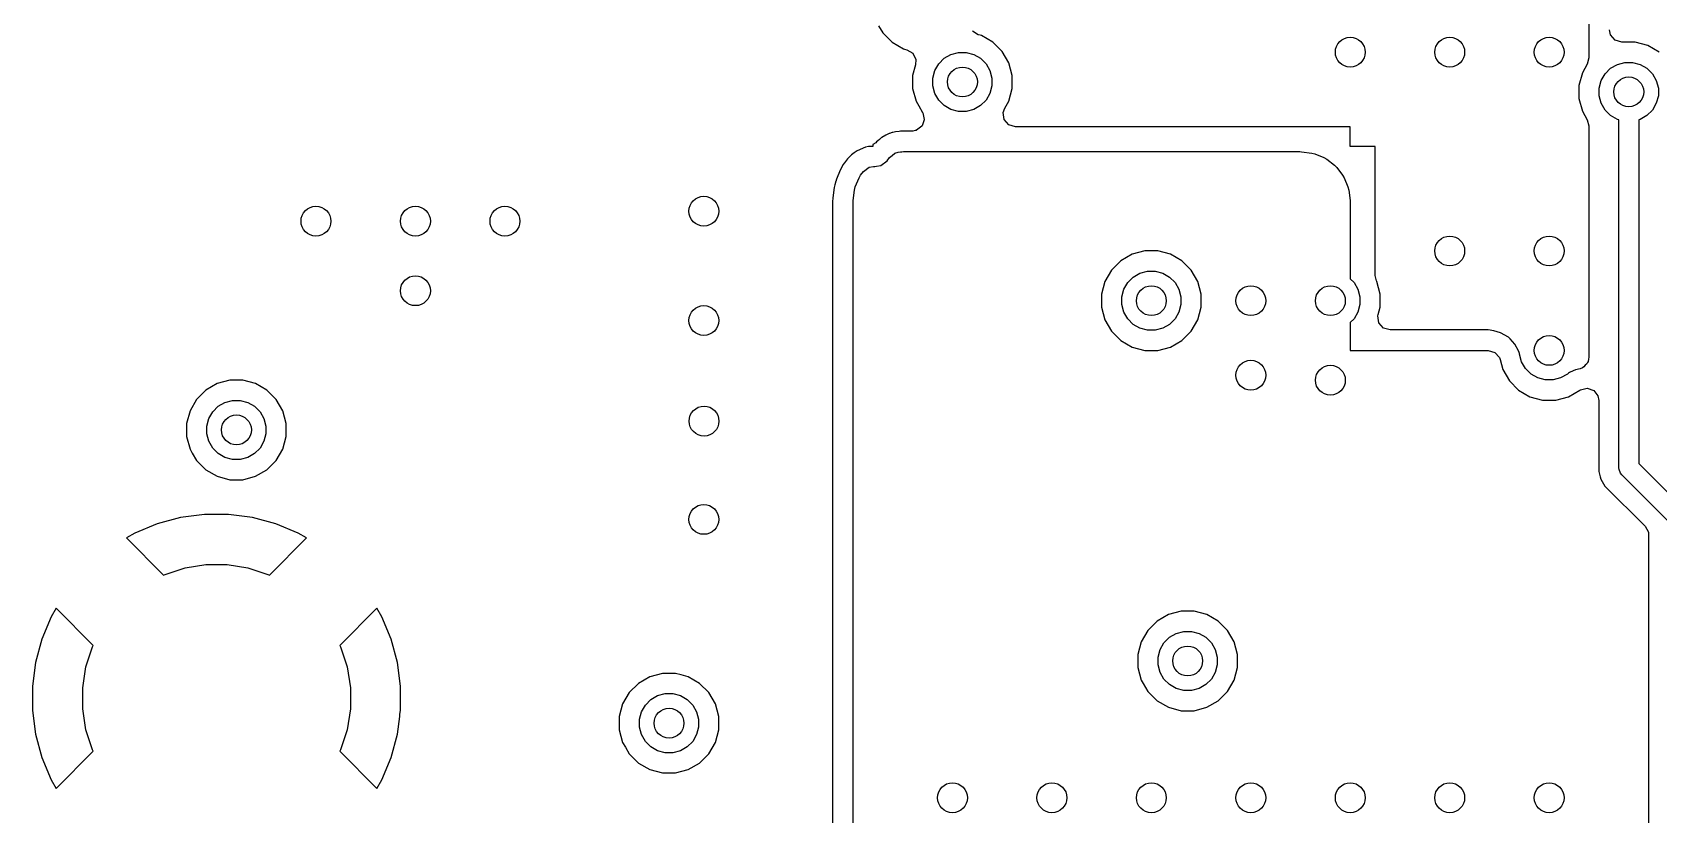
# Model space of a CAD drawing. Extents: x 2.65 to 6.49, y -4.64 to -1.62.
# Drawn here: x 5.03 to 5.673, y -3.018 to -2.709 of the extents above; entities that cross this region are included whole.
import ezdxf

# ---------------------------------------------------------------- set-up
doc = ezdxf.new("R2010")
doc.units = 0
doc.header["$MEASUREMENT"] = 0
doc.layers.add('BLACK', color=7, linetype='CONTINUOUS')

msp = doc.modelspace()

# ---------------------------------------------------------------- linework, layer by layer
at = {"layer": 'BLACK', "linetype": 'CONTINUOUS'}
for p, q in [((5.64567, -2.3704), (5.64567, -2.71884)), ((5.36448, -2.7061), (5.36612, -2.70895)), ((5.36612, -2.70895), (5.36979, -2.71262)), ((5.40392, -2.70963), (5.40157, -2.7082)), ((5.40463, -2.70982), (5.40392, -2.70963)), ((5.6542, -2.70972), (5.65376, -2.7077)), ((5.656, -2.7118), (5.6542, -2.70972)), ((5.36979, -2.71262), (5.37428, -2.71521)), ((5.37428, -2.71521), (5.37428, -2.71521)), ((5.37428, -2.71521), (5.37474, -2.71533)), ((5.37474, -2.71533), (5.37561, -2.71557)), ((5.37561, -2.71557), (5.37796, -2.717)), ((5.40524, -2.70998), (5.40463, -2.70982)), ((5.40749, -2.71128), (5.40524, -2.70998)), ((5.40974, -2.71258), (5.40749, -2.71128)), ((5.41341, -2.71625), (5.40974, -2.71258)), ((5.65864, -2.71258), (5.656, -2.7118)), ((5.65882, -2.71258), (5.65864, -2.71258)), ((5.66401, -2.71258), (5.65882, -2.71258)), ((5.66652, -2.71325), (5.66401, -2.71258)), ((5.66902, -2.71392), (5.66652, -2.71325)), ((5.67126, -2.71521), (5.66902, -2.71392)), ((5.67352, -2.71652), (5.67126, -2.71521)), ((5.37906, -2.72155), (5.37793, -2.72575)), ((5.37796, -2.717), (5.37916, -2.71947)), ((5.37916, -2.71947), (5.37906, -2.72155)), ((5.38673, -2.72383), (5.38827, -2.72116)), ((5.38827, -2.72116), (5.39045, -2.71898)), ((5.39045, -2.71898), (5.39312, -2.71743)), ((5.39312, -2.71743), (5.3961, -2.71664)), ((5.3961, -2.71664), (5.39918, -2.71664)), ((5.39918, -2.71664), (5.40216, -2.71743)), ((5.40216, -2.71743), (5.40483, -2.71898)), ((5.40483, -2.71898), (5.40701, -2.72116)), ((5.40701, -2.72116), (5.40855, -2.72383)), ((5.416, -2.72074), (5.41341, -2.71625)), ((5.41734, -2.72575), (5.416, -2.72074)), ((5.64502, -2.72128), (5.64306, -2.72468)), ((5.64567, -2.71884), (5.64502, -2.72128)), ((5.65423, -2.72291), (5.6569, -2.72137)), ((5.6569, -2.72137), (5.65988, -2.72057)), ((5.65988, -2.72057), (5.66296, -2.72057)), ((5.66296, -2.72057), (5.66594, -2.72137)), ((5.66594, -2.72137), (5.66861, -2.72291)), ((5.37793, -2.72575), (5.37793, -2.73094)), ((5.38593, -2.7268), (5.38673, -2.72383)), ((5.38593, -2.72989), (5.38593, -2.7268)), ((5.40855, -2.72383), (5.40935, -2.7268)), ((5.40935, -2.7268), (5.40935, -2.72989)), ((5.41734, -2.73094), (5.41734, -2.72575)), ((5.64306, -2.72468), (5.64171, -2.72969)), ((5.64306, -2.72468), (5.64306, -2.72468)), ((5.64306, -2.72468), (5.64306, -2.72468)), ((5.64306, -2.72468), (5.64306, -2.72468)), ((5.64971, -2.73074), (5.65051, -2.72776)), ((5.65051, -2.72776), (5.65205, -2.72509)), ((5.65205, -2.72509), (5.65423, -2.72291)), ((5.66861, -2.72291), (5.67079, -2.72509)), ((5.67079, -2.72509), (5.67233, -2.72776)), ((5.67233, -2.72776), (5.67313, -2.73074)), ((5.37793, -2.73094), (5.37928, -2.73595)), ((5.38673, -2.73287), (5.38593, -2.72989)), ((5.38827, -2.73554), (5.38673, -2.73287)), ((5.39045, -2.73772), (5.38827, -2.73554)), ((5.40701, -2.73554), (5.40483, -2.73772)), ((5.40855, -2.73287), (5.40701, -2.73554)), ((5.40935, -2.72989), (5.40855, -2.73287)), ((5.416, -2.73595), (5.41734, -2.73094)), ((5.64171, -2.72969), (5.64171, -2.73488)), ((5.64171, -2.73488), (5.64306, -2.73989)), ((5.64971, -2.73383), (5.64971, -2.73074)), ((5.65051, -2.7368), (5.64971, -2.73383)), ((5.67313, -2.73383), (5.67233, -2.7368)), ((5.67313, -2.73074), (5.67313, -2.73383)), ((5.37928, -2.73595), (5.38033, -2.73778)), ((5.38033, -2.73778), (5.38187, -2.74045)), ((5.38187, -2.74045), (5.38187, -2.74045)), ((5.38187, -2.74045), (5.3819, -2.74049)), ((5.3819, -2.74049), (5.38191, -2.74056)), ((5.38191, -2.74056), (5.38196, -2.74061)), ((5.38196, -2.74061), (5.38224, -2.74189)), ((5.38224, -2.74189), (5.38255, -2.74317)), ((5.39312, -2.73926), (5.39045, -2.73772)), ((5.3961, -2.74006), (5.39312, -2.73926)), ((5.39918, -2.74006), (5.3961, -2.74006)), ((5.40216, -2.73926), (5.39918, -2.74006)), ((5.40483, -2.73772), (5.40216, -2.73926)), ((5.41379, -2.74049), (5.41439, -2.73874)), ((5.41418, -2.74321), (5.41379, -2.74049)), ((5.41439, -2.73874), (5.416, -2.73595)), ((5.416, -2.73595), (5.416, -2.73595)), ((5.64306, -2.73989), (5.64502, -2.74328)), ((5.65205, -2.73947), (5.65051, -2.7368)), ((5.65423, -2.74165), (5.65205, -2.73947)), ((5.6569, -2.7432), (5.65423, -2.74165)), ((5.66861, -2.74165), (5.66594, -2.7432)), ((5.67079, -2.73947), (5.66861, -2.74165)), ((5.67233, -2.7368), (5.67079, -2.73947)), ((5.36986, -2.7484), (5.36873, -2.74871)), ((5.36987, -2.7484), (5.36986, -2.7484)), ((5.37005, -2.74835), (5.36987, -2.7484)), ((5.37006, -2.74835), (5.37005, -2.74835)), ((5.37005, -2.74835), (5.37005, -2.74835)), ((5.37117, -2.74812), (5.37006, -2.74835)), ((5.37264, -2.74793), (5.37117, -2.74812)), ((5.37317, -2.74787), (5.37264, -2.74793)), ((5.37381, -2.74783), (5.37317, -2.74787)), ((5.37434, -2.74781), (5.37381, -2.74783)), ((5.37784, -2.74781), (5.37434, -2.74781)), ((5.378, -2.7478), (5.37784, -2.74781)), ((5.37898, -2.74758), (5.378, -2.7478)), ((5.37936, -2.74751), (5.37898, -2.74758)), ((5.3794, -2.74748), (5.37936, -2.74751)), ((5.37948, -2.74747), (5.3794, -2.74748)), ((5.38052, -2.74665), (5.37948, -2.74747)), ((5.38157, -2.74587), (5.38052, -2.74665)), ((5.38159, -2.74581), (5.38157, -2.74587)), ((5.38165, -2.74576), (5.38159, -2.74581)), ((5.38208, -2.74452), (5.38165, -2.74576)), ((5.38254, -2.7433), (5.38208, -2.74452)), ((5.38255, -2.74317), (5.38252, -2.74323)), ((5.38252, -2.74323), (5.38254, -2.7433)), ((5.41598, -2.74529), (5.41418, -2.74321)), ((5.41862, -2.74606), (5.41598, -2.74529)), ((5.54134, -2.74606), (5.41862, -2.74606)), ((5.55118, -2.74606), (5.54134, -2.74606)), ((5.55118, -2.75394), (5.55118, -2.74606)), ((5.64502, -2.74328), (5.64567, -2.74572)), ((5.64567, -2.74572), (5.64567, -2.83728)), ((5.65748, -2.74335), (5.6569, -2.7432)), ((5.65748, -2.8811), (5.65748, -2.74335)), ((5.66594, -2.7432), (5.66535, -2.74335)), ((5.66535, -2.74335), (5.66535, -2.87947)), ((5.35927, -2.75416), (5.35596, -2.75558)), ((5.35934, -2.75415), (5.35927, -2.75416)), ((5.36052, -2.75394), (5.35934, -2.75415)), ((5.36055, -2.75394), (5.36052, -2.75394)), ((5.3622, -2.75394), (5.36055, -2.75394)), ((5.36332, -2.7524), (5.3622, -2.75308)), ((5.3622, -2.75308), (5.3622, -2.75394)), ((5.36362, -2.75206), (5.36332, -2.7524)), ((5.36417, -2.75159), (5.36362, -2.75206)), ((5.36362, -2.75206), (5.36362, -2.75206)), ((5.36418, -2.75159), (5.36417, -2.75159)), ((5.36478, -2.75109), (5.36418, -2.75159)), ((5.36418, -2.75159), (5.36418, -2.75159)), ((5.36479, -2.75108), (5.36478, -2.75109)), ((5.36566, -2.75034), (5.36479, -2.75108)), ((5.36573, -2.7503), (5.36566, -2.75034)), ((5.36566, -2.75034), (5.36566, -2.75034)), ((5.36566, -2.75034), (5.36566, -2.75034)), ((5.36573, -2.75029), (5.36572, -2.7503)), ((5.36572, -2.7503), (5.36573, -2.7503)), ((5.36733, -2.74945), (5.36573, -2.75029)), ((5.36736, -2.74944), (5.36733, -2.74945)), ((5.3687, -2.74873), (5.36736, -2.74944)), ((5.36736, -2.74944), (5.36736, -2.74944)), ((5.36873, -2.74871), (5.3687, -2.74873)), ((5.56102, -2.75394), (5.55118, -2.75394)), ((5.56102, -2.80493), (5.56102, -2.75394)), ((5.35035, -2.76119), (5.34972, -2.7623)), ((5.35094, -2.76031), (5.35035, -2.76119)), ((5.35209, -2.75882), (5.35094, -2.76031)), ((5.35374, -2.75721), (5.35209, -2.75882)), ((5.35485, -2.7564), (5.35374, -2.75721)), ((5.35374, -2.75721), (5.35374, -2.75721)), ((5.35596, -2.75558), (5.35485, -2.7564)), ((5.36528, -2.76137), (5.3679, -2.75963)), ((5.3679, -2.75963), (5.3688, -2.75827)), ((5.3679, -2.75963), (5.3679, -2.75963)), ((5.3688, -2.75827), (5.36985, -2.7574)), ((5.36985, -2.7574), (5.37089, -2.75652)), ((5.37089, -2.75652), (5.37091, -2.75651)), ((5.37091, -2.75651), (5.37223, -2.75614)), ((5.37091, -2.75651), (5.37091, -2.75651)), ((5.37223, -2.75614), (5.37308, -2.75603)), ((5.37308, -2.75603), (5.3737, -2.75595)), ((5.3737, -2.75595), (5.37434, -2.75591)), ((5.37434, -2.75591), (5.53118, -2.75591)), ((5.53118, -2.75591), (5.53181, -2.75595)), ((5.53181, -2.75595), (5.53595, -2.75649)), ((5.53595, -2.75649), (5.53718, -2.75682)), ((5.53718, -2.75682), (5.54074, -2.7583)), ((5.54074, -2.7583), (5.54185, -2.75893)), ((5.54185, -2.75893), (5.54491, -2.76128)), ((5.54491, -2.76128), (5.54581, -2.76218)), ((5.34747, -2.7677), (5.34743, -2.76781)), ((5.34777, -2.76681), (5.34747, -2.7677)), ((5.34925, -2.76325), (5.34777, -2.76681)), ((5.34971, -2.7623), (5.34925, -2.76325)), ((5.34925, -2.76325), (5.34925, -2.76325)), ((5.34972, -2.7623), (5.34971, -2.7623)), ((5.35525, -2.7699), (5.35672, -2.76634)), ((5.35672, -2.76634), (5.35736, -2.76524)), ((5.35736, -2.76524), (5.35851, -2.76374)), ((5.35851, -2.76374), (5.36073, -2.76212)), ((5.36073, -2.76212), (5.36238, -2.76183)), ((5.36238, -2.76183), (5.36298, -2.76183)), ((5.36298, -2.76183), (5.36357, -2.76171)), ((5.36298, -2.76183), (5.36298, -2.76183)), ((5.36357, -2.76171), (5.36528, -2.76137)), ((5.36528, -2.76137), (5.36528, -2.76137)), ((5.36528, -2.76137), (5.36528, -2.76137)), ((5.54581, -2.76218), (5.54815, -2.76524)), ((5.54815, -2.76524), (5.54879, -2.76634)), ((5.54879, -2.76634), (5.55026, -2.7699)), ((5.3469, -2.77008), (5.34635, -2.77422)), ((5.3471, -2.76904), (5.3469, -2.77008)), ((5.3469, -2.77008), (5.3469, -2.77008)), ((5.34734, -2.76814), (5.3471, -2.76904)), ((5.3471, -2.76904), (5.3471, -2.76904)), ((5.34743, -2.76781), (5.34734, -2.76814)), ((5.35437, -2.77527), (5.35492, -2.77113)), ((5.35492, -2.77113), (5.35525, -2.7699)), ((5.35492, -2.77113), (5.35492, -2.77113)), ((5.55026, -2.7699), (5.55059, -2.77113)), ((5.55059, -2.77113), (5.55114, -2.77527)), ((5.34626, -2.77538), (5.34624, -2.77591)), ((5.34624, -2.77591), (5.34624, -2.81343)), ((5.34627, -2.77524), (5.34626, -2.77538)), ((5.3463, -2.77474), (5.34627, -2.77524)), ((5.34635, -2.77422), (5.3463, -2.77474)), ((5.35433, -2.77591), (5.35437, -2.77527)), ((5.35433, -2.81237), (5.35433, -2.77591)), ((5.55114, -2.77527), (5.55118, -2.77591)), ((5.55118, -2.77591), (5.55118, -2.80627)), ((5.46034, -2.79919), (5.45667, -2.80286)), ((5.46484, -2.7966), (5.46034, -2.79919)), ((5.46034, -2.79919), (5.46034, -2.79919)), ((5.46985, -2.79526), (5.46484, -2.7966)), ((5.47504, -2.79526), (5.46985, -2.79526)), ((5.47754, -2.79593), (5.47504, -2.79526)), ((5.48005, -2.7966), (5.47754, -2.79593)), ((5.48225, -2.79787), (5.48005, -2.7966)), ((5.48454, -2.79919), (5.48225, -2.79787)), ((5.48821, -2.80286), (5.48454, -2.79919)), ((5.45667, -2.80286), (5.45408, -2.80735)), ((5.45667, -2.80286), (5.45667, -2.80286)), ((5.46307, -2.80777), (5.46525, -2.80559)), ((5.46525, -2.80559), (5.46792, -2.80405)), ((5.46792, -2.80405), (5.4709, -2.80325)), ((5.4709, -2.80325), (5.47398, -2.80325)), ((5.47398, -2.80325), (5.47696, -2.80405)), ((5.47696, -2.80405), (5.47963, -2.80559)), ((5.47963, -2.80559), (5.48181, -2.80777)), ((5.4908, -2.80735), (5.48821, -2.80286)), ((5.55118, -2.80627), (5.55268, -2.80777)), ((5.56159, -2.80704), (5.56102, -2.80493)), ((5.35433, -2.95504), (5.35433, -2.81237)), ((5.45408, -2.80735), (5.45274, -2.81237)), ((5.45274, -2.81237), (5.45274, -2.81755)), ((5.46073, -2.81342), (5.46153, -2.81044)), ((5.46153, -2.81044), (5.46307, -2.80777)), ((5.48181, -2.80777), (5.48335, -2.81044)), ((5.48335, -2.81044), (5.48415, -2.81342)), ((5.49215, -2.81237), (5.4908, -2.80735)), ((5.49215, -2.81755), (5.49215, -2.81237)), ((5.55268, -2.80777), (5.55422, -2.81044)), ((5.55422, -2.81044), (5.55502, -2.81342)), ((5.56155, -2.80706), (5.56159, -2.80704)), ((5.56167, -2.80735), (5.56155, -2.80706)), ((5.56301, -2.81237), (5.56167, -2.80735)), ((5.56167, -2.80735), (5.56167, -2.80735)), ((5.56301, -2.81755), (5.56301, -2.81237)), ((5.34624, -2.81343), (5.34624, -2.95611)), ((5.45274, -2.81755), (5.45408, -2.82257)), ((5.46073, -2.8165), (5.46073, -2.81342)), ((5.46153, -2.81948), (5.46073, -2.8165)), ((5.48415, -2.8165), (5.48335, -2.81948)), ((5.48415, -2.81342), (5.48415, -2.8165)), ((5.4908, -2.82257), (5.49215, -2.81755)), ((5.55502, -2.8165), (5.55422, -2.81948)), ((5.55502, -2.81342), (5.55502, -2.8165)), ((5.56225, -2.82041), (5.56301, -2.81755)), ((5.45408, -2.82257), (5.45538, -2.82481)), ((5.45538, -2.82481), (5.45667, -2.82706)), ((5.46307, -2.82215), (5.46153, -2.81948)), ((5.46525, -2.82433), (5.46307, -2.82215)), ((5.46792, -2.82587), (5.46525, -2.82433)), ((5.47963, -2.82433), (5.47696, -2.82587)), ((5.48181, -2.82215), (5.47963, -2.82433)), ((5.48335, -2.81948), (5.48181, -2.82215)), ((5.48821, -2.82706), (5.4908, -2.82257)), ((5.55268, -2.82215), (5.55118, -2.82365)), ((5.55118, -2.82365), (5.55118, -2.83465)), ((5.55422, -2.81948), (5.55268, -2.82215)), ((5.56213, -2.82098), (5.56225, -2.82041)), ((5.56252, -2.8237), (5.56213, -2.82098)), ((5.56432, -2.82578), (5.56252, -2.8237)), ((5.45667, -2.82706), (5.46034, -2.83073)), ((5.46034, -2.83073), (5.46484, -2.83332)), ((5.4709, -2.82667), (5.46792, -2.82587)), ((5.47398, -2.82667), (5.4709, -2.82667)), ((5.47696, -2.82587), (5.47398, -2.82667)), ((5.48005, -2.83332), (5.48454, -2.83073)), ((5.48454, -2.83073), (5.48821, -2.82706)), ((5.56696, -2.82656), (5.56432, -2.82578)), ((5.60578, -2.82656), (5.56696, -2.82656)), ((5.60805, -2.82688), (5.60578, -2.82656)), ((5.60578, -2.82656), (5.60578, -2.82656)), ((5.60806, -2.82688), (5.60805, -2.82688)), ((5.60805, -2.82688), (5.60805, -2.82688)), ((5.61069, -2.82766), (5.60806, -2.82688)), ((5.61384, -2.82942), (5.61069, -2.82766)), ((5.61069, -2.82766), (5.61069, -2.82766)), ((5.61453, -2.83012), (5.61384, -2.82942)), ((5.61384, -2.82942), (5.61384, -2.82942)), ((5.61384, -2.82942), (5.61384, -2.82942)), ((5.61384, -2.82942), (5.61384, -2.82942)), ((5.61384, -2.82942), (5.61384, -2.82942)), ((5.61633, -2.8322), (5.61453, -2.83012)), ((5.61453, -2.83012), (5.61453, -2.83012)), ((5.46484, -2.83332), (5.46985, -2.83467)), ((5.46985, -2.83467), (5.46985, -2.83467)), ((5.46985, -2.83467), (5.47504, -2.83467)), ((5.47504, -2.83467), (5.48005, -2.83332)), ((5.47504, -2.83467), (5.47504, -2.83467)), ((5.55118, -2.83465), (5.60578, -2.83465)), ((5.60578, -2.83465), (5.60841, -2.83542)), ((5.60841, -2.83542), (5.61022, -2.8375)), ((5.61022, -2.8375), (5.61049, -2.83826)), ((5.61049, -2.83826), (5.61156, -2.84225)), ((5.61783, -2.83476), (5.61633, -2.8322)), ((5.61633, -2.8322), (5.61633, -2.8322)), ((5.61633, -2.8322), (5.61633, -2.8322)), ((5.61633, -2.8322), (5.61633, -2.8322)), ((5.6181, -2.83553), (5.61783, -2.83476)), ((5.61783, -2.83476), (5.61783, -2.83476)), ((5.61821, -2.83587), (5.6181, -2.83553)), ((5.6181, -2.83553), (5.6181, -2.83553)), ((5.6181, -2.83553), (5.6181, -2.83553)), ((5.61821, -2.83619), (5.61821, -2.83587)), ((5.61901, -2.83917), (5.61821, -2.83619)), ((5.64542, -2.83814), (5.64534, -2.83903)), ((5.64567, -2.83728), (5.64542, -2.83814)), ((5.61156, -2.84225), (5.61286, -2.8445)), ((5.61286, -2.8445), (5.61415, -2.84674)), ((5.62055, -2.84184), (5.61901, -2.83917)), ((5.62273, -2.84402), (5.62055, -2.84184)), ((5.6254, -2.84556), (5.62273, -2.84402)), ((5.63711, -2.84402), (5.63444, -2.84556)), ((5.63737, -2.84375), (5.63711, -2.84402)), ((5.63758, -2.84364), (5.63737, -2.84375)), ((5.63796, -2.84341), (5.63758, -2.84364)), ((5.63758, -2.84364), (5.63758, -2.84364)), ((5.63798, -2.84341), (5.63796, -2.84341)), ((5.63822, -2.84327), (5.63798, -2.84341)), ((5.64036, -2.84241), (5.63822, -2.84327)), ((5.6422, -2.84196), (5.64036, -2.84241)), ((5.64245, -2.84187), (5.6422, -2.84196)), ((5.64282, -2.84172), (5.64245, -2.84187)), ((5.64308, -2.8415), (5.64282, -2.84172)), ((5.64368, -2.84122), (5.64308, -2.8415)), ((5.64422, -2.84051), (5.64368, -2.84122)), ((5.64489, -2.83992), (5.64422, -2.84051)), ((5.64504, -2.83944), (5.64489, -2.83992)), ((5.64534, -2.83903), (5.64504, -2.83944)), ((5.09814, -2.85037), (5.09447, -2.85404)), ((5.10263, -2.84778), (5.09814, -2.85037)), ((5.09814, -2.85037), (5.09814, -2.85037)), ((5.10764, -2.84644), (5.10263, -2.84778)), ((5.11283, -2.84644), (5.10764, -2.84644)), ((5.11524, -2.84708), (5.11283, -2.84644)), ((5.11784, -2.84778), (5.11524, -2.84708)), ((5.12009, -2.84908), (5.11784, -2.84778)), ((5.12234, -2.85037), (5.12009, -2.84908)), ((5.126, -2.85404), (5.12234, -2.85037)), ((5.61415, -2.84674), (5.61782, -2.85041)), ((5.61782, -2.85041), (5.62232, -2.85301)), ((5.62838, -2.84636), (5.6254, -2.84556)), ((5.63146, -2.84636), (5.62838, -2.84636)), ((5.63444, -2.84556), (5.63146, -2.84636)), ((5.63753, -2.85301), (5.64202, -2.85041)), ((5.64202, -2.85041), (5.64226, -2.85027)), ((5.64202, -2.85041), (5.64202, -2.85041)), ((5.64226, -2.85027), (5.64494, -2.84962)), ((5.64494, -2.84962), (5.64754, -2.85052)), ((5.64754, -2.85052), (5.64924, -2.85269)), ((5.09447, -2.85404), (5.09187, -2.85854)), ((5.09447, -2.85404), (5.09447, -2.85404)), ((5.10087, -2.85895), (5.10305, -2.85677)), ((5.10305, -2.85677), (5.10572, -2.85523)), ((5.10572, -2.85523), (5.10869, -2.85443)), ((5.10869, -2.85443), (5.11178, -2.85443)), ((5.11178, -2.85443), (5.11476, -2.85523)), ((5.11476, -2.85523), (5.11743, -2.85677)), ((5.11743, -2.85677), (5.11961, -2.85895)), ((5.1286, -2.85854), (5.126, -2.85404)), ((5.62232, -2.85301), (5.62733, -2.85435)), ((5.62733, -2.85435), (5.62733, -2.85435)), ((5.62733, -2.85435), (5.63252, -2.85435)), ((5.63252, -2.85435), (5.63753, -2.85301)), ((5.63252, -2.85435), (5.63252, -2.85435)), ((5.64924, -2.85269), (5.64959, -2.8545)), ((5.64959, -2.8545), (5.64959, -2.88266)), ((5.09187, -2.85854), (5.09053, -2.86355)), ((5.09053, -2.86355), (5.09053, -2.86874)), ((5.09853, -2.8646), (5.09932, -2.86162)), ((5.09932, -2.86162), (5.10087, -2.85895)), ((5.11961, -2.85895), (5.12115, -2.86162)), ((5.12115, -2.86162), (5.12195, -2.8646)), ((5.12994, -2.86355), (5.1286, -2.85854)), ((5.12994, -2.86874), (5.12994, -2.86355)), ((5.09053, -2.86874), (5.09187, -2.87375)), ((5.09853, -2.86768), (5.09853, -2.8646)), ((5.09932, -2.87066), (5.09853, -2.86768)), ((5.10087, -2.87333), (5.09932, -2.87066)), ((5.12115, -2.87066), (5.11961, -2.87333)), ((5.12195, -2.86768), (5.12115, -2.87066)), ((5.12195, -2.8646), (5.12195, -2.86768)), ((5.1286, -2.87375), (5.12994, -2.86874)), ((5.09187, -2.87375), (5.09279, -2.87533)), ((5.09279, -2.87533), (5.09447, -2.87824)), ((5.10305, -2.87551), (5.10087, -2.87333)), ((5.10572, -2.87705), (5.10305, -2.87551)), ((5.10869, -2.87785), (5.10572, -2.87705)), ((5.11476, -2.87705), (5.11178, -2.87785)), ((5.11743, -2.87551), (5.11476, -2.87705)), ((5.11961, -2.87333), (5.11743, -2.87551)), ((5.126, -2.87824), (5.1286, -2.87375)), ((5.09447, -2.87824), (5.09814, -2.88191)), ((5.09814, -2.88191), (5.10263, -2.8845)), ((5.11178, -2.87785), (5.10869, -2.87785)), ((5.11784, -2.8845), (5.12234, -2.88191)), ((5.12234, -2.88191), (5.126, -2.87824)), ((5.64959, -2.88266), (5.65012, -2.88467)), ((5.65756, -2.88187), (5.65748, -2.8811)), ((5.65814, -2.88329), (5.65756, -2.88187)), ((5.65863, -2.88389), (5.65814, -2.88329)), ((5.66535, -2.87947), (5.73525, -2.94937)), ((5.10263, -2.8845), (5.10764, -2.88585)), ((5.10764, -2.88585), (5.10764, -2.88585)), ((5.10764, -2.88585), (5.11283, -2.88585)), ((5.11283, -2.88585), (5.11784, -2.8845)), ((5.11283, -2.88585), (5.11283, -2.88585)), ((5.65012, -2.88467), (5.65039, -2.88567)), ((5.65039, -2.88567), (5.65039, -2.88567)), ((5.65039, -2.88567), (5.65195, -2.88837)), ((5.65195, -2.88837), (5.65195, -2.88837)), ((5.65195, -2.88837), (5.66786, -2.90428)), ((5.73238, -2.95764), (5.65863, -2.88389)), ((5.08812, -2.90085), (5.0789, -2.90332)), ((5.09759, -2.89961), (5.08812, -2.90085)), ((5.10714, -2.89961), (5.09759, -2.89961)), ((5.09759, -2.89961), (5.09759, -2.89961)), ((5.1166, -2.90085), (5.10714, -2.89961)), ((5.10714, -2.89961), (5.10714, -2.89961)), ((5.12582, -2.90332), (5.1166, -2.90085)), ((5.07008, -2.90698), (5.06669, -2.90893)), ((5.06669, -2.90893), (5.08141, -2.92365)), ((5.0789, -2.90332), (5.07008, -2.90698)), ((5.07008, -2.90698), (5.07008, -2.90698)), ((5.12331, -2.92365), (5.13803, -2.90893)), ((5.13464, -2.90698), (5.12582, -2.90332)), ((5.13465, -2.90698), (5.13464, -2.90698)), ((5.13803, -2.90893), (5.13465, -2.90698)), ((5.13803, -2.90893), (5.13803, -2.90893)), ((5.66786, -2.90428), (5.66918, -2.90669)), ((5.66918, -2.90669), (5.66929, -2.90773)), ((5.66929, -2.90773), (5.66929, -3.0922)), ((5.08202, -2.92334), (5.08995, -2.92076)), ((5.08995, -2.92076), (5.09819, -2.91946)), ((5.09819, -2.91946), (5.10653, -2.91946)), ((5.10653, -2.91946), (5.11477, -2.92076)), ((5.11477, -2.92076), (5.1227, -2.92334)), ((5.08141, -2.92365), (5.08202, -2.92334)), ((5.1227, -2.92334), (5.12331, -2.92365)), ((5.0369, -2.94016), (5.03324, -2.94898)), ((5.03885, -2.93677), (5.0369, -2.94016)), ((5.0369, -2.94016), (5.0369, -2.94016)), ((5.05357, -2.95149), (5.03885, -2.93677)), ((5.16587, -2.93677), (5.15115, -2.95149)), ((5.16783, -2.94016), (5.16587, -2.93677)), ((5.17148, -2.94898), (5.16783, -2.94016)), ((5.16783, -2.94016), (5.16783, -2.94016)), ((5.47921, -2.93928), (5.47471, -2.94187)), ((5.48422, -2.93793), (5.47921, -2.93928)), ((5.48941, -2.93793), (5.48422, -2.93793)), ((5.49191, -2.9386), (5.48941, -2.93793)), ((5.49442, -2.93928), (5.49191, -2.9386)), ((5.49666, -2.94057), (5.49442, -2.93928)), ((5.49891, -2.94187), (5.49666, -2.94057)), ((5.47104, -2.94554), (5.46845, -2.95003)), ((5.47471, -2.94187), (5.47104, -2.94554)), ((5.47104, -2.94554), (5.47104, -2.94554)), ((5.47471, -2.94187), (5.47471, -2.94187)), ((5.47962, -2.94827), (5.48229, -2.94673)), ((5.48229, -2.94673), (5.48527, -2.94593)), ((5.48527, -2.94593), (5.48835, -2.94593)), ((5.48835, -2.94593), (5.49133, -2.94673)), ((5.49133, -2.94673), (5.494, -2.94827)), ((5.50258, -2.94554), (5.49891, -2.94187)), ((5.50517, -2.95003), (5.50258, -2.94554)), ((5.03324, -2.94898), (5.03077, -2.9582)), ((5.05068, -2.96003), (5.05326, -2.9521)), ((5.05326, -2.9521), (5.05357, -2.95149)), ((5.15115, -2.95149), (5.15147, -2.9521)), ((5.15147, -2.9521), (5.15404, -2.96003)), ((5.17395, -2.9582), (5.17148, -2.94898)), ((5.46845, -2.95003), (5.46711, -2.95504)), ((5.4751, -2.9561), (5.4759, -2.95312)), ((5.4759, -2.95312), (5.47744, -2.95045)), ((5.47744, -2.95045), (5.47962, -2.94827)), ((5.494, -2.94827), (5.49618, -2.95045)), ((5.49618, -2.95045), (5.49772, -2.95312)), ((5.49772, -2.95312), (5.49852, -2.9561)), ((5.50652, -2.95504), (5.50517, -2.95003)), ((5.03077, -2.9582), (5.02953, -2.96767)), ((5.04938, -2.96827), (5.05068, -2.96003)), ((5.15404, -2.96003), (5.15535, -2.96827)), ((5.1752, -2.96767), (5.17395, -2.9582)), ((5.34624, -2.95611), (5.34624, -3.0922)), ((5.35433, -3.0922), (5.35433, -2.95504)), ((5.46711, -2.95504), (5.46711, -2.96023)), ((5.46711, -2.96023), (5.46845, -2.96524)), ((5.4751, -2.95918), (5.4751, -2.9561)), ((5.4759, -2.96216), (5.4751, -2.95918)), ((5.49852, -2.95918), (5.49772, -2.96216)), ((5.49852, -2.9561), (5.49852, -2.95918)), ((5.50517, -2.96524), (5.50652, -2.96023)), ((5.50652, -2.96023), (5.50652, -2.95504)), ((5.2694, -2.96652), (5.26573, -2.97018)), ((5.27389, -2.96392), (5.2694, -2.96652)), ((5.2694, -2.96652), (5.2694, -2.96652)), ((5.2789, -2.96258), (5.27389, -2.96392)), ((5.28409, -2.96258), (5.2789, -2.96258)), ((5.28625, -2.96316), (5.28409, -2.96258)), ((5.2891, -2.96392), (5.28625, -2.96316)), ((5.29135, -2.96522), (5.2891, -2.96392)), ((5.2936, -2.96652), (5.29135, -2.96522)), ((5.29726, -2.97018), (5.2936, -2.96652)), ((5.46845, -2.96524), (5.46921, -2.96655)), ((5.46921, -2.96655), (5.47104, -2.96974)), ((5.47744, -2.96483), (5.4759, -2.96216)), ((5.47962, -2.96701), (5.47744, -2.96483)), ((5.48229, -2.96855), (5.47962, -2.96701)), ((5.494, -2.96701), (5.49133, -2.96855)), ((5.49618, -2.96483), (5.494, -2.96701)), ((5.49772, -2.96216), (5.49618, -2.96483)), ((5.50258, -2.96974), (5.50517, -2.96524)), ((5.02953, -2.96767), (5.02953, -2.96767)), ((5.02953, -2.96767), (5.02953, -2.97721)), ((5.04938, -2.97661), (5.04938, -2.96827)), ((5.15535, -2.96827), (5.15535, -2.97661)), ((5.1752, -2.97721), (5.1752, -2.96767)), ((5.1752, -2.96767), (5.1752, -2.96767)), ((5.26573, -2.97018), (5.26313, -2.97468)), ((5.26573, -2.97018), (5.26573, -2.97018)), ((5.27213, -2.97509), (5.27431, -2.97291)), ((5.27431, -2.97291), (5.27698, -2.97137)), ((5.27698, -2.97137), (5.27995, -2.97057)), ((5.27995, -2.97057), (5.28304, -2.97057)), ((5.28304, -2.97057), (5.28602, -2.97137)), ((5.28602, -2.97137), (5.28869, -2.97291)), ((5.28869, -2.97291), (5.29087, -2.97509)), ((5.29986, -2.97468), (5.29726, -2.97018)), ((5.47104, -2.96974), (5.47471, -2.97341)), ((5.47471, -2.97341), (5.47921, -2.976)), ((5.48527, -2.96935), (5.48229, -2.96855)), ((5.48835, -2.96935), (5.48527, -2.96935)), ((5.49133, -2.96855), (5.48835, -2.96935)), ((5.49442, -2.976), (5.49891, -2.97341)), ((5.49891, -2.97341), (5.50258, -2.96974)), ((5.02953, -2.97721), (5.02953, -2.97722)), ((5.02953, -2.97722), (5.03077, -2.98668)), ((5.05068, -2.98485), (5.04938, -2.97661)), ((5.15535, -2.97661), (5.15404, -2.98485)), ((5.17395, -2.98668), (5.17487, -2.97969)), ((5.17487, -2.97969), (5.175, -2.97873)), ((5.175, -2.97873), (5.1752, -2.97722)), ((5.175, -2.97873), (5.175, -2.97873)), ((5.1752, -2.97722), (5.1752, -2.97721)), ((5.26313, -2.97468), (5.26179, -2.97969)), ((5.26179, -2.97969), (5.26179, -2.98488)), ((5.26979, -2.98074), (5.27058, -2.97776)), ((5.27058, -2.97776), (5.27213, -2.97509)), ((5.29087, -2.97509), (5.29241, -2.97776)), ((5.29241, -2.97776), (5.29321, -2.98074)), ((5.3012, -2.97969), (5.29986, -2.97468)), ((5.3012, -2.98488), (5.3012, -2.97969)), ((5.47921, -2.976), (5.48422, -2.97734)), ((5.48422, -2.97734), (5.48422, -2.97734)), ((5.48422, -2.97734), (5.48941, -2.97734)), ((5.48941, -2.97734), (5.49442, -2.976)), ((5.48941, -2.97734), (5.48941, -2.97734)), ((5.05326, -2.99278), (5.05068, -2.98485)), ((5.15404, -2.98485), (5.15147, -2.99278)), ((5.26179, -2.98488), (5.26313, -2.98989)), ((5.26979, -2.98383), (5.26979, -2.98074)), ((5.27058, -2.9868), (5.26979, -2.98383)), ((5.29321, -2.98383), (5.29241, -2.9868)), ((5.29321, -2.98074), (5.29321, -2.98383)), ((5.29986, -2.98989), (5.3012, -2.98488)), ((5.03077, -2.98668), (5.03324, -2.9959)), ((5.05357, -2.99339), (5.05326, -2.99278)), ((5.15147, -2.99278), (5.15115, -2.99339)), ((5.17148, -2.9959), (5.17395, -2.98668)), ((5.26313, -2.98989), (5.26426, -2.99184)), ((5.26426, -2.99184), (5.26573, -2.99438)), ((5.27213, -2.98947), (5.27058, -2.9868)), ((5.27431, -2.99165), (5.27213, -2.98947)), ((5.27698, -2.9932), (5.27431, -2.99165)), ((5.28869, -2.99165), (5.28602, -2.9932)), ((5.29087, -2.98947), (5.28869, -2.99165)), ((5.29241, -2.9868), (5.29087, -2.98947)), ((5.29726, -2.99438), (5.29986, -2.98989)), ((5.03324, -2.9959), (5.0369, -3.00472)), ((5.03885, -3.00811), (5.05357, -2.99339)), ((5.15115, -2.99339), (5.16587, -3.00811)), ((5.16783, -3.00472), (5.17148, -2.9959)), ((5.26573, -2.99438), (5.2694, -2.99805)), ((5.2694, -2.99805), (5.27389, -3.00065)), ((5.27995, -2.99399), (5.27698, -2.9932)), ((5.28304, -2.99399), (5.27995, -2.99399)), ((5.28602, -2.9932), (5.28304, -2.99399)), ((5.2891, -3.00065), (5.2936, -2.99805)), ((5.2936, -2.99805), (5.29726, -2.99438)), ((5.0369, -3.00472), (5.0369, -3.00472)), ((5.0369, -3.00472), (5.03885, -3.00811)), ((5.16587, -3.00811), (5.16783, -3.00472)), ((5.16783, -3.00472), (5.16783, -3.00472)), ((5.27389, -3.00065), (5.2789, -3.00199)), ((5.2789, -3.00199), (5.2789, -3.00199)), ((5.2789, -3.00199), (5.28409, -3.00199)), ((5.28409, -3.00199), (5.2891, -3.00065)), ((5.28409, -3.00199), (5.28409, -3.00199))]:
    msp.add_line(p, q, dxfattribs=at)
at = {"layer": 'BLACK'}
for centre in [(5.55118, -2.71654), (5.59055, -2.71654), (5.62992, -2.71654), (5.39764, -2.72835), (5.66142, -2.73228), (5.29528, -2.77953), (5.14173, -2.78346), (5.1811, -2.78346), (5.21654, -2.78346), (5.59055, -2.79528), (5.62992, -2.79528), (5.1811, -2.81102), (5.47244, -2.81496), (5.51181, -2.81496), (5.54331, -2.81496), (5.29528, -2.82283), (5.62992, -2.83465), (5.51181, -2.84449), (5.54331, -2.84646), (5.29535, -2.86264), (5.11024, -2.86614), (5.29528, -2.90157), (5.48681, -2.95764), (5.2815, -2.98228), (5.3937, -3.01181), (5.43307, -3.01181), (5.47244, -3.01181), (5.51181, -3.01181), (5.55118, -3.01181), (5.59055, -3.01181), (5.62992, -3.01181)]:
    msp.add_circle(centre, 0.00591, dxfattribs=at)

doc.saveas('drawing.dxf')
